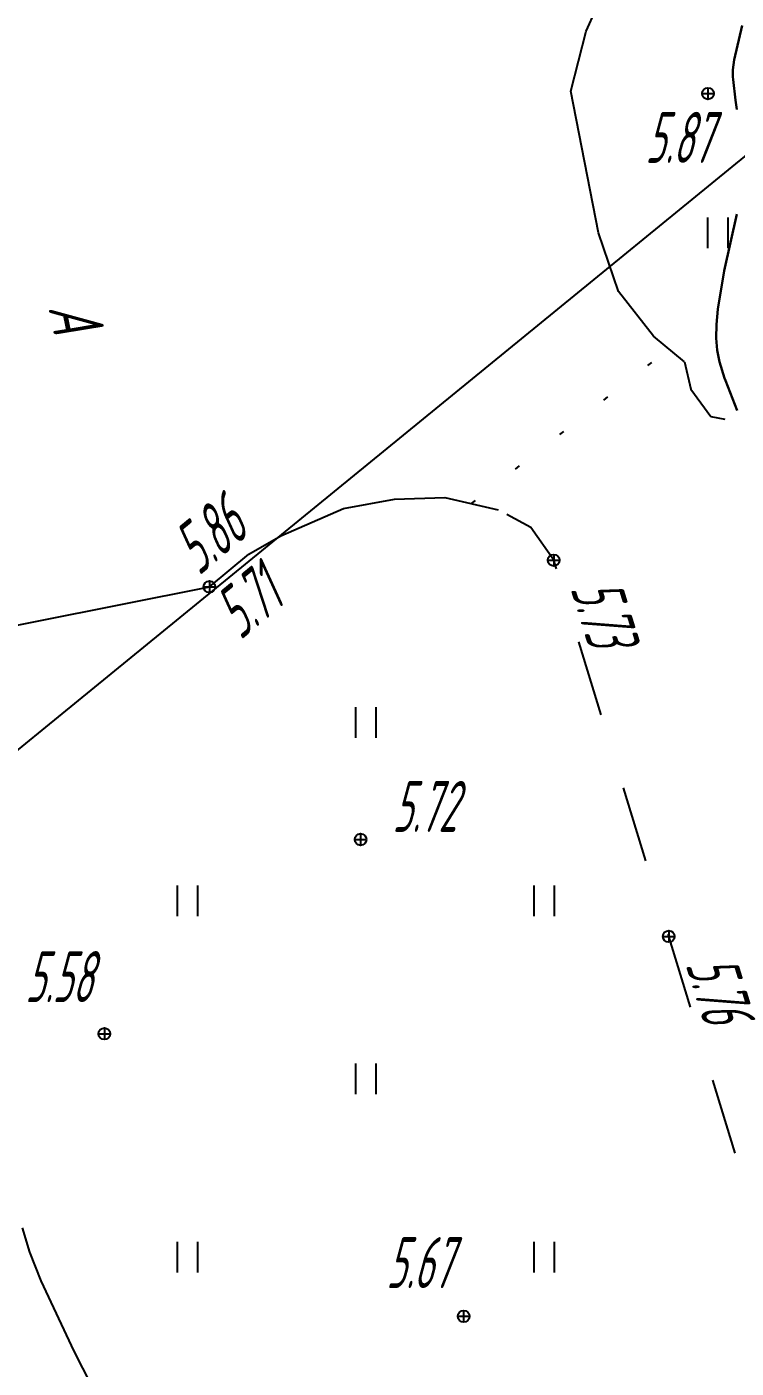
# Model space of a CAD drawing. Extents: x 1233805 to 1234355, y 654698 to 655114.
# Drawn here: x 1234136.72 to 1234150.65, y 654901.9 to 654928.25 of the extents above; entities that cross this region are included whole.
import ezdxf

# ---------------------------------------------------------------- set-up
doc = ezdxf.new("R2010")
doc.units = 0
doc.linetypes.add('ИИDash_15_15', pattern=[3, 1.5, -1.5])
doc.linetypes.add('ИИDot', pattern=[1, 0, -1])
for name, color, linetype, lineweight in [('ИИ_ГОРИЗОНТАЛИ_ОСН', 32, 'Continuous', 25), ('ИИ_ГОРИЗОНТАЛИ_УТОЛЩ', 32, 'Continuous', 30), ('ИИ_ДОРОГИ_АД', 7, 'Continuous', 25), ('ИИ_ЛЭП_ВН', 250, 'Continuous', 25), ('ИИ_ОТМЕТКИ', 7, 'Continuous', 25), ('ИИ_УГОДЬЯ', 7, 'Continuous', 25)]:
    doc.layers.add(name, color=color, linetype=linetype, lineweight=lineweight)
doc.styles.add('VNIPISIMPLEXCUR', font='simplex.shx', dxfattribs={"width": 0.8, "oblique": 15})
doc.styles.add('ГОСТ 2.304 КУРСИВ', font='cs_gost2304.shx', dxfattribs={"oblique": 15})

# ---------------------------------------------------------------- blocks, each defined once
blk = doc.blocks.new('ИИ05401')
at = {"color": 0, "linetype": 'Continuous', "lineweight": 25}
for points in [[(-0.4, 1.2), (-0.4, 0)], [(0.4, 1.2), (0.4, 0)]]:
    blk.add_lwpolyline(points, dxfattribs=at)
blk = doc.blocks.new('PICKET')
at = {"color": 0, "linetype": 'Continuous', "lineweight": 25}
for p, q in [((-0.23, 0), (0.23, 0)), ((0, 0.23), (0, -0.23))]:
    blk.add_line(p, q, dxfattribs=at)
blk.add_circle((0, 0), 0.23, dxfattribs=at)
at = {"color": 0, "linetype": 'Continuous', "style": 'VNIPISIMPLEXCUR', "oblique": 15, "width": 0.8}
blk.add_attdef('OTMETKA', (1.25, 0.3), '', height=2, dxfattribs=at)
at = {"color": 8, "linetype": 'Continuous', "style": 'VNIPISIMPLEXCUR', "oblique": 15, "width": 0.8, "flags": 1}
blk.add_attdef('NOMER', (1.25, -2.7), '', height=2, dxfattribs=at)

msp = doc.modelspace()

# ---------------------------------------------------------------- linework, layer by layer
at = {"layer": 'ИИ_ГОРИЗОНТАЛИ_ОСН', "elevation": 5.5, "flags": 128}
msp.add_lwpolyline([(1234136.625, 654904.657), (1234136.774, 654904.178), (1234136.995, 654903.621), (1234137.642, 654902.239), (1234138.676, 654900.206)], dxfattribs=at)
at = {"layer": 'ИИ_ГОРИЗОНТАЛИ_УТОЛЩ', "elevation": 6, "flags": 128}
for points in [[(1234150.767, 654928.276), (1234150.609, 654927.601), (1234150.581, 654927.407), (1234150.582, 654927.274), (1234150.582, 654927.271), (1234150.587, 654927.218), (1234150.634, 654926.81), (1234150.659, 654926.629)], [(1234150.656, 654924.573), (1234150.411, 654923.459), (1234150.285, 654922.702), (1234150.259, 654922.405), (1234150.255, 654922.136), (1234150.274, 654921.896), (1234150.316, 654921.669), (1234150.42, 654921.348), (1234150.437, 654921.304), (1234150.667, 654920.714)]]:
    msp.add_lwpolyline(points, dxfattribs=at)
at = {"layer": 'ИИ_ДОРОГИ_АД', "linetype": 'ИИDash_15_15', "flags": 128}
for points in [[(1234149.635, 654921.668), (1234149.754, 654921.13), (1234150.146, 654920.593), (1234150.836, 654920.465), (1234152.087, 654920.881), (1234162.484, 654929.793), (1234163.045, 654929.995), (1234164.574, 654930.213), (1234165.078, 654930.55), (1234165.161, 654931.222), (1234163.581, 654935.835), (1234162.355, 654938.848), (1234158.875, 654947.212), (1234157.496, 654949.672), (1234154.325, 654953.284), (1234152.827, 654955.53), (1234151.49, 654958.433), (1234150.956, 654960.16), (1234150.603, 654963.557), (1234151, 654969.058), (1234150.845, 654972.94), (1234149.764, 654976.479), (1234148.018, 654981.63), (1234143.529, 654990.763), (1234140.432, 654996.939), (1234138.794, 655001.505), (1234135.373, 655010.163), (1234132.771, 655016.611), (1234131.197, 655022.879), (1234130.954, 655026.242), (1234128.805, 655037.406), (1234128.25, 655044.519), (1234127.548, 655055.305), (1234126.662, 655059.355), (1234126.839, 655067.454), (1234126.984, 655069.624), (1234127.974, 655071.322), (1234129.601, 655072.489), (1234132.183, 655074.257), (1234133.846, 655076.485), (1234134.667, 655078.409), (1234137.588, 655077.858), (1234137.66, 655077.059), (1234137.66, 655075.087), (1234136.817, 655071.851), (1234134.933, 655071.962), (1234132.803, 655071.112), (1234130.675, 655069.539), (1234130.01, 655067.921), (1234129.564, 655065.209), (1234129.497, 655062.129), (1234130.429, 655055.517), (1234131.007, 655052.119), (1234131.295, 655049.748), (1234131.203, 655046.987), (1234131.045, 655041.89), (1234131.686, 655035.66), (1234132.101, 655033.679), (1234133.917, 655031.528), (1234135.844, 655030.833), (1234137.144, 655030.855), (1234138.699, 655031.051), (1234139.057, 655028.25), (1234137.018, 655027.399), (1234135.269, 655026.054), (1234134.571, 655024.637), (1234134.481, 655023.27), (1234134.502, 655020.729), (1234136.715, 655013.043), (1234141.134, 655003.131), (1234145.015, 654994.038), (1234147.997, 654987.279), (1234150.196, 654982.328), (1234151.227, 654982.278)], [(1234186.499, 654772.43), (1234185.087, 654775.837), (1234182.653, 654779.993), (1234178.607, 654786.162), (1234174.411, 654792.016), (1234171.249, 654796.889), (1234169.627, 654799.628), (1234166.927, 654805.767), (1234165.406, 654809.475), (1234163.969, 654814.629), (1234161.815, 654824.807), (1234159.735, 654836.277), (1234157.314, 654850.821), (1234157.022, 654857.684), (1234157.635, 654863.288), (1234157.669, 654867.693), (1234155.678, 654883.81), (1234154.898, 654887.395), (1234153.73, 654892.278), (1234151.987, 654901.674), (1234147.064, 654917.772), (1234146.616, 654918.416), (1234145.971, 654918.763)]]:
    msp.add_lwpolyline(points, dxfattribs=at)
at = {"layer": 'ИИ_ДОРОГИ_АД', "flags": 128}
for points in [[(1234132.241, 654954.759), (1234127.375, 654953.778), (1234135.14, 654916.221), (1234140.305, 654917.25), (1234141.079, 654917.889), (1234141.709, 654918.249), (1234142.934, 654918.789), (1234143.936, 654918.97), (1234144.927, 654919.006), (1234145.971, 654918.763)], [(1234149.635, 654921.668), (1234149.023, 654922.172), (1234148.338, 654923.05), (1234147.941, 654924.206), (1234147.397, 654926.988), (1234147.703, 654928.162), (1234148.082, 654929.011), (1234148.639, 654929.801), (1234149.477, 654930.44), (1234150.354, 654930.827), (1234150.085, 654931.956), (1234148.961, 654937.218), (1234147.893, 654942.611), (1234147.476, 654944.808), (1234143.807, 654944.165)]]:
    msp.add_lwpolyline(points, dxfattribs=at)
at = {"layer": 'ИИ_ДОРОГИ_АД', "linetype": 'ИИDot', "flags": 128}
msp.add_lwpolyline([(1234145.449, 654918.885), (1234149.329, 654921.92)], dxfattribs=at)
at = {"layer": 'ИИ_ЛЭП_ВН', "elevation": -11.67, "flags": 128}
msp.add_lwpolyline([(1234104.321, 654887.734), (1234161.978, 654934.825)], dxfattribs=at)

# ---------------------------------------------------------------- block references
at = {"layer": 'ИИ_ОТМЕТКИ'}
ref = msp.add_blockref('PICKET', (1234150.093, 654926.94, 5.873), dxfattribs=dict(at, xscale=0.5, yscale=0.5, zscale=0.5))
ref.add_attrib('OTMETKA', '5.87', (1234148.863, 654925.578, 5.873), dxfattribs={"layer": '0', "color": 0, "linetype": 'Continuous', "height": 1, "style": 'ГОСТ 2.304 КУРСИВ', "oblique": 15, "width": 0.65})
ref = msp.add_blockref('PICKET', (1234140.305, 654917.25, 5.714), dxfattribs=dict(at, xscale=0.5, yscale=0.5, zscale=0.5))
ref.add_attrib('OTMETKA', '5.71', (1234140.914, 654916.195, 5.714), dxfattribs={"layer": '0', "color": 0, "linetype": 'Continuous', "height": 1, "rotation": 39.5386, "style": 'ГОСТ 2.304 КУРСИВ', "oblique": 15, "width": 0.65})
ref = msp.add_blockref('PICKET', (1234147.064, 654917.772, 5.734), dxfattribs=dict(at, xscale=0.5, yscale=0.5, zscale=0.5))
ref.add_attrib('OTMETKA', '5.73', (1234147.39, 654917.218, 5.734), dxfattribs={"layer": '0', "color": 0, "linetype": 'Continuous', "height": 1, "rotation": 287.0038, "style": 'ГОСТ 2.304 КУРСИВ', "oblique": 15, "width": 0.65})
ref = msp.add_blockref('PICKET', (1234143.271, 654912.287, 5.723), dxfattribs=dict(at, xscale=0.5, yscale=0.5, zscale=0.5))
ref.add_attrib('OTMETKA', '5.72', (1234143.896, 654912.437, 5.723), dxfattribs={"layer": '0', "color": 0, "linetype": 'Continuous', "height": 1, "style": 'ГОСТ 2.304 КУРСИВ', "oblique": 15, "width": 0.65})
ref = msp.add_blockref('PICKET', (1234149.323, 654910.383, 5.76), dxfattribs=dict(at, xscale=0.5, yscale=0.5, zscale=0.5))
ref.add_attrib('OTMETKA', '5.76', (1234149.65, 654909.829, 5.76), dxfattribs={"layer": '0', "color": 0, "linetype": 'Continuous', "height": 1, "rotation": 287.0038, "style": 'ГОСТ 2.304 КУРСИВ', "oblique": 15, "width": 0.65})
ref = msp.add_blockref('PICKET', (1234138.241, 654908.471, 5.579), dxfattribs=dict(at, xscale=0.5, yscale=0.5, zscale=0.5))
ref.add_attrib('OTMETKA', '5.58', (1234136.687, 654909.092, 5.579), dxfattribs={"layer": '0', "color": 0, "linetype": 'Continuous', "height": 1, "style": 'ГОСТ 2.304 КУРСИВ', "oblique": 15, "width": 0.65})
ref = msp.add_blockref('PICKET', (1234145.295, 654902.921, 5.666), dxfattribs=dict(at, xscale=0.5, yscale=0.5, zscale=0.5))
ref.add_attrib('OTMETKA', '5.67', (1234143.776, 654903.477, 5.666), dxfattribs={"layer": '0', "color": 0, "linetype": 'Continuous', "height": 1, "style": 'ГОСТ 2.304 КУРСИВ', "oblique": 15, "width": 0.65})
at = {"layer": 'ИИ_УГОДЬЯ', "xscale": 0.5, "yscale": 0.5, "zscale": 0.5}
for p in [(1234150.281, 654923.905), (1234143.371, 654914.284), (1234139.871, 654910.784), (1234146.871, 654910.784), (1234143.371, 654907.284), (1234139.871, 654903.784), (1234146.871, 654903.784)]:
    msp.add_blockref('ИИ05401', p, dxfattribs=at)

# ---------------------------------------------------------------- texts
at = {"layer": 'ИИ_ДОРОГИ_АД', "style": 'ГОСТ 2.304 КУРСИВ', "oblique": 15, "width": 0.8}
msp.add_text('А', height=1, rotation=281.4045, dxfattribs=at).set_placement((1234137.14, 654922.738))
at = {"layer": 'ИИ_ОТМЕТКИ', "style": 'ГОСТ 2.304 КУРСИВ', "oblique": 15, "width": 0.65}
msp.add_text('5.86', height=1, rotation=39.5386, dxfattribs=at).set_placement((1234140.099, 654917.46))

doc.saveas('drawing.dxf')
